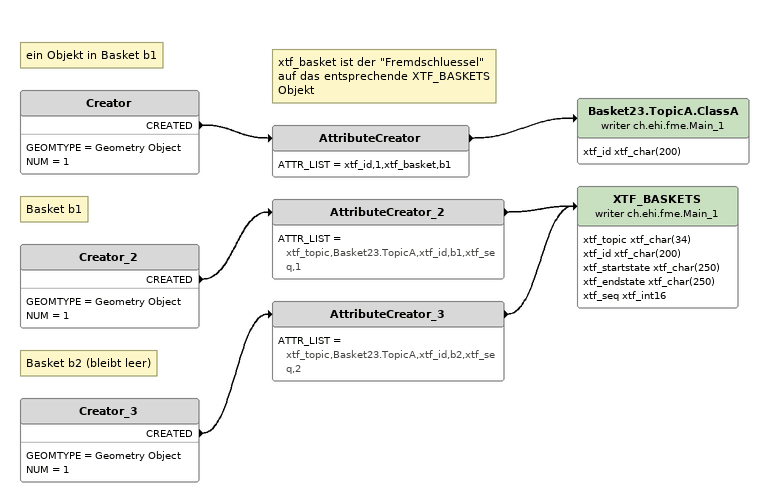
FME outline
Note: ein Objekt in Basket b1
Creator
    GEOMTYPE = Geometry Object
    NUM = 1
    CREATED -> AttributeCreator
Note: xtf_basket ist der "Fremdschluessel" auf das entsprechende XTF_BASKETS Objekt
AttributeCreator
    ATTR_LIST = xtf_id,1,xtf_basket,b1
    -> Basket23.TopicA.ClassA (writer ch.ehi.fme.Main_1)
Basket23.TopicA.ClassA (writer ch.ehi.fme.Main_1)
    attributes: xtf_id xtf_char(200)
Note: Basket b2 (bleibt leer)
Creator_3
    GEOMTYPE = Geometry Object
    NUM = 1
    CREATED -> AttributeCreator_3
AttributeCreator_3
    ATTR_LIST = xtf_topic,Basket23.TopicA,xtf_id,b2,xtf_seq,2
    -> XTF_BASKETS (writer ch.ehi.fme.Main_1)
Note: Basket b1
Creator_2
    GEOMTYPE = Geometry Object
    NUM = 1
    CREATED -> AttributeCreator_2
AttributeCreator_2
    ATTR_LIST = xtf_topic,Basket23.TopicA,xtf_id,b1,xtf_seq,1
    -> XTF_BASKETS (writer ch.ehi.fme.Main_1)
XTF_BASKETS (writer ch.ehi.fme.Main_1)
    attributes: xtf_topic xtf_char(34), xtf_id xtf_char(200), xtf_startstate xtf_char(250), xtf_endstate xtf_char(250), xtf_seq xtf_int16
